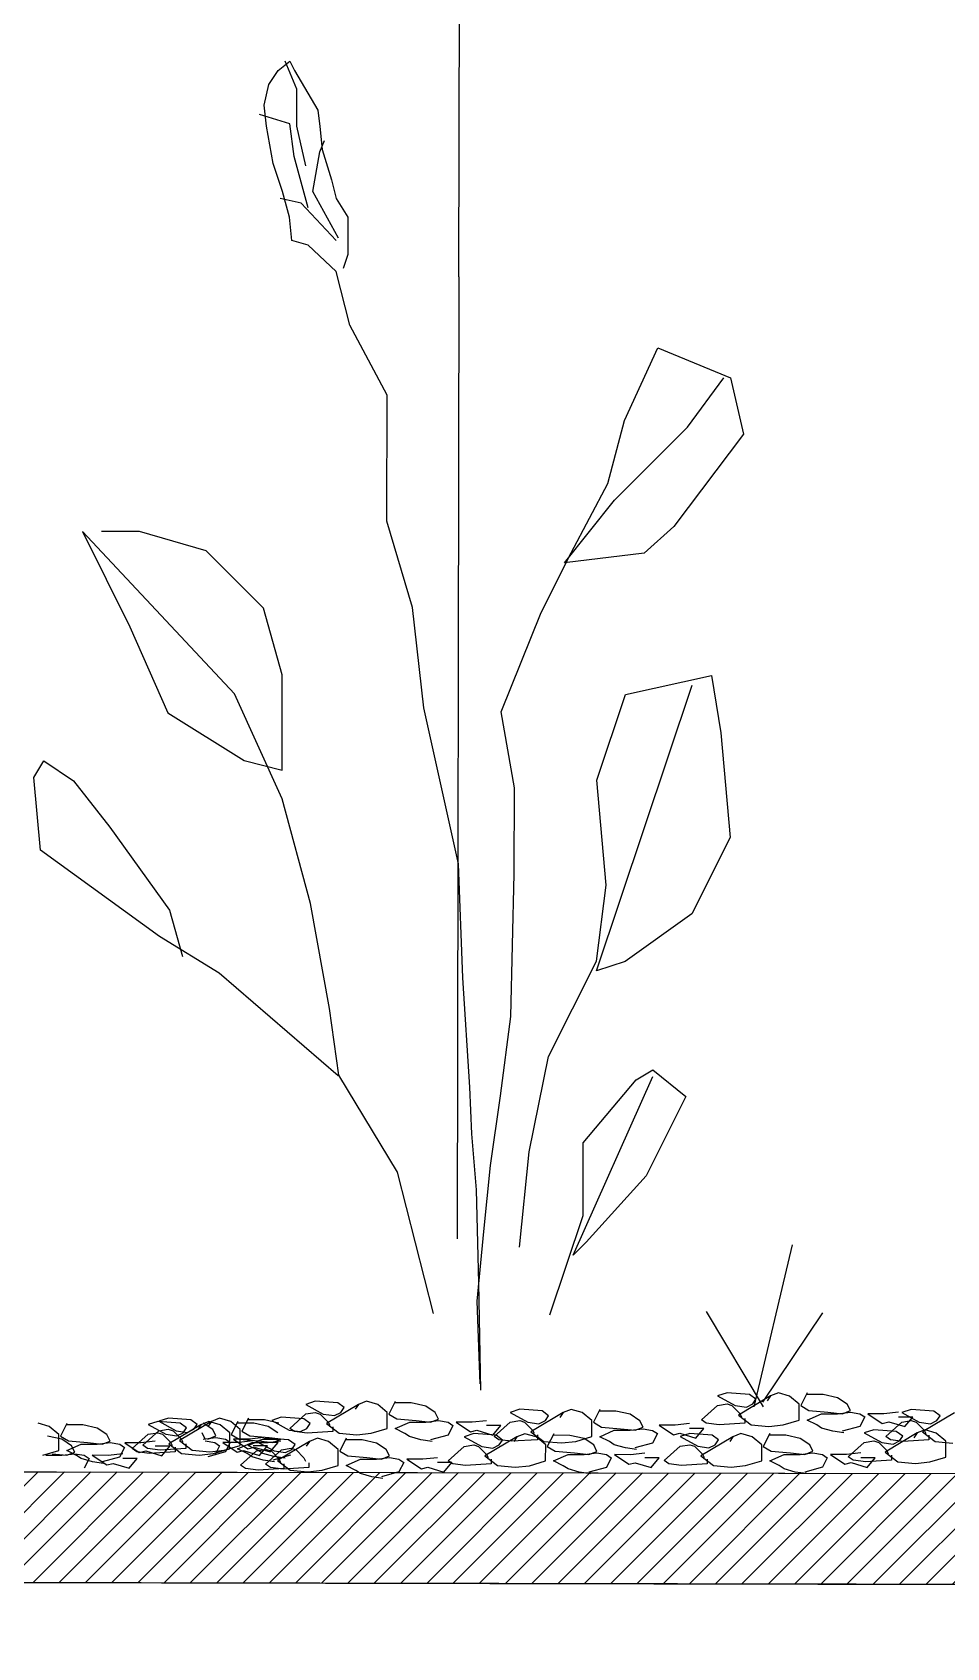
# Model space of a CAD drawing. Header units: feet. Extents: x 0 to 10.5, y 0 to 7.5.
# Drawn here: x 6.4198 to 6.6575, y 3.8247 to 4.2445 of the extents above; entities that cross this region are included whole.
import ezdxf

# ---------------------------------------------------------------- set-up
doc = ezdxf.new("R2010")
doc.units = ezdxf.units.FT
doc.header["$MEASUREMENT"] = 0
doc.linetypes.add('HIDDEN', pattern=[0.375, 0.25, -0.125])
doc.layers.add('MECK-DETAIL', color=7, linetype='CONTINUOUS')
doc.styles.add('ROMANS', font='romans.shx', dxfattribs={"height": 0.1})
doc.dimstyles.get("Standard").update_dxf_attribs({"dimtxt": 0.18, "dimasz": 0.15, "dimexe": 0.1, "dimexo": 0.05, "dimgap": 0.03, "dimtad": 0, "dimtih": 1, "dimtoh": 1, "dimdec": 4, "dimzin": 0, "dimdsep": 46, "dimtxsty": 'ROMANS', "dimcen": 0.09, "dimadec": 0, "dimazin": 0, "dimtfac": 1, "dimtdec": 4, "dimtofl": 0, "dimtmove": 2, "dimatfit": 3, "dimfxl": 0, "dimtolj": 1, "dimtzin": 0, "dimarcsym": 0})

msp = doc.modelspace()

# ---------------------------------------------------------------- hatches: boundary and pattern name
at = {"layer": 'MECK-DETAIL'}
h = msp.add_hatch(dxfattribs=at)
h.set_pattern_fill('ANSI31', color=256, scale=0.038702, style=0)
h.set_pattern_definition([(45, (-63.685412, -38.2201696), (-0.00342077202, 0.00342077202), [])])
h.paths.add_polyline_path([(3.82192, 4.4973), (4.78339, 3.87347), (7.55243, 3.86831), (8.51066, 4.48992), (8.51846, 4.46065), (7.56349, 3.83949), (4.77485, 3.84468), (3.82212, 4.46211)])

# ---------------------------------------------------------------- linework, layer by layer
for p, q in [((6.53066, 4.18095), (6.53131, 4.53177)), ((6.48367, 4.2346), (6.48671, 4.23702)), ((6.48851, 4.22975), (6.4855, 4.23702)), ((6.48671, 4.23702), (6.48792, 4.23459)), ((6.48125, 4.23098), (6.48367, 4.2346)), ((6.48792, 4.23459), (6.49395, 4.2243)), ((6.48002, 4.22553), (6.48125, 4.23098)), ((6.48849, 4.22007), (6.48851, 4.22975)), ((6.48668, 4.22068), (6.47881, 4.22311)), ((6.48062, 4.22008), (6.48002, 4.22553)), ((6.49395, 4.2243), (6.49455, 4.22006)), ((6.48242, 4.2104), (6.48062, 4.22008)), ((6.48787, 4.2122), (6.48668, 4.22068)), ((6.4909, 4.20978), (6.48849, 4.22007)), ((6.49455, 4.22006), (6.49515, 4.21401)), ((6.49454, 4.2134), (6.49576, 4.21643)), ((6.48483, 4.20313), (6.48242, 4.2104)), ((6.49148, 4.19889), (6.48787, 4.2122)), ((6.4927, 4.20312), (6.49454, 4.2134)), ((6.49515, 4.21401), (6.49755, 4.20614)), ((6.48663, 4.19647), (6.48483, 4.20313)), ((6.49934, 4.191), (6.4927, 4.20312)), ((6.49755, 4.20614), (6.49876, 4.20129)), ((6.48967, 4.2001), (6.48422, 4.20132)), ((6.49874, 4.1904), (6.48967, 4.2001)), ((6.49876, 4.20129), (6.50178, 4.19645)), ((6.48723, 4.19042), (6.48663, 4.19647)), ((6.50178, 4.19645), (6.50176, 4.19039)), ((6.49147, 4.1892), (6.48723, 4.19042)), ((6.50176, 4.19039), (6.50176, 4.18676)), ((6.49874, 4.18232), (6.49147, 4.1892)), ((6.50176, 4.18676), (6.50054, 4.18313)), ((6.50235, 4.1684), (6.49874, 4.18232)), ((6.512, 4.15023), (6.50235, 4.1684)), ((6.5737, 4.14361), (6.58235, 4.16252)), ((6.58235, 4.16252), (6.60129, 4.15474)), ((6.59006, 4.14186), (6.59956, 4.15475)), ((6.60129, 4.15474), (6.6047, 4.14011)), ((6.51195, 4.11743), (6.512, 4.15023)), ((6.56937, 4.12727), (6.5737, 4.14361)), ((6.57108, 4.12296), (6.59006, 4.14186)), ((6.6047, 4.14011), (6.58657, 4.11605)), ((6.55986, 4.10922), (6.56937, 4.12727)), ((6.55813, 4.10664), (6.57108, 4.12296)), ((6.47235, 4.0726), (6.43277, 4.11477)), ((6.43277, 4.11477), (6.44512, 4.08999)), ((6.44764, 4.11475), (6.43773, 4.11476)), ((6.46498, 4.10976), (6.44764, 4.11475)), ((6.51857, 4.09503), (6.51195, 4.11743)), ((6.58657, 4.11605), (6.57881, 4.10918)), ((6.47983, 4.09488), (6.46498, 4.10976)), ((6.55208, 4.09374), (6.55986, 4.10922)), ((6.57881, 4.10918), (6.55813, 4.10664)), ((6.48475, 4.07753), (6.47983, 4.09488)), ((6.52155, 4.069), (6.51857, 4.09503)), ((6.54169, 4.06795), (6.55208, 4.09374)), ((6.44512, 4.08999), (6.45499, 4.06768)), ((6.48471, 4.05277), (6.48475, 4.07753)), ((6.57398, 4.07241), (6.5963, 4.07733)), ((6.5963, 4.07733), (6.59875, 4.06246)), ((6.48469, 4.04534), (6.47235, 4.0726)), ((6.56641, 4.00062), (6.59133, 4.07486)), ((6.5665, 4.05014), (6.57398, 4.07241)), ((6.45499, 4.06768), (6.4748, 4.05527)), ((6.53056, 4.02844), (6.52155, 4.069)), ((6.5451, 4.04815), (6.54169, 4.06795)), ((6.59875, 4.06246), (6.60118, 4.03522)), ((6.42016, 4.05087), (6.42276, 4.05517)), ((6.42276, 4.05517), (6.4305, 4.04999)), ((6.4748, 4.05527), (6.48471, 4.05277)), ((6.42185, 4.03194), (6.42016, 4.05087)), ((6.4305, 4.04999), (6.43995, 4.03793)), ((6.54506, 4.02578), (6.5451, 4.04815)), ((6.56893, 4.0229), (6.5665, 4.05014)), ((6.49208, 4.01809), (6.48469, 4.04534)), ((6.43995, 4.03793), (6.45541, 4.01639)), ((6.60118, 4.03522), (6.59122, 4.01543)), ((6.45282, 4.00951), (6.42185, 4.03194)), ((6.53172, 3.99879), (6.53056, 4.02844)), ((6.54413, 3.98878), (6.54506, 4.02578)), ((6.56641, 4.00309), (6.56893, 4.0229)), ((6.49699, 3.99084), (6.49208, 4.01809)), ((6.45541, 4.01639), (6.45884, 4.00434)), ((6.59122, 4.01543), (6.57385, 4.00308)), ((6.4683, 4.00002), (6.45282, 4.00951)), ((6.55397, 3.97836), (6.56641, 4.00309)), ((6.57385, 4.00308), (6.56641, 4.00062)), ((6.49926, 3.97329), (6.4683, 4.00002)), ((6.53348, 3.97035), (6.53172, 3.99879)), ((6.49943, 3.9735), (6.49699, 3.99084)), ((6.54151, 3.96814), (6.54413, 3.98878)), ((6.54897, 3.9536), (6.55397, 3.97836)), ((6.51472, 3.9483), (6.49943, 3.9735)), ((6.56033, 3.92671), (6.58109, 3.97313)), ((6.56297, 3.95596), (6.57678, 3.97228)), ((6.57678, 3.97228), (6.58109, 3.97485)), ((6.58109, 3.97485), (6.58969, 3.96795)), ((6.53407, 3.95824), (6.53348, 3.97035)), ((6.53889, 3.95007), (6.54151, 3.96814)), ((6.58969, 3.96795), (6.57932, 3.94732)), ((6.53525, 3.94372), (6.53407, 3.95824)), ((6.56293, 3.93703), (6.56297, 3.95596)), ((6.54645, 3.92884), (6.54897, 3.9536)), ((6.5241, 3.91155), (6.51472, 3.9483)), ((6.53714, 3.93287), (6.53889, 3.95007)), ((6.57932, 3.94732), (6.56378, 3.93014)), ((6.53581, 3.91951), (6.53525, 3.94372)), ((6.55427, 3.91123), (6.56293, 3.93703)), ((6.53538, 3.9148), (6.53714, 3.93287)), ((6.56378, 3.93014), (6.56033, 3.92671)), ((6.60742, 3.88729), (6.61742, 3.92937)), ((6.53636, 3.89168), (6.53581, 3.91951)), ((6.5362, 3.89329), (6.53538, 3.9148)), ((6.6099, 3.88728), (6.59507, 3.91207)), ((6.60969, 3.88855), (6.62524, 3.91175)), ((6.49333, 3.88878), (6.49084, 3.88795)), ((6.49084, 3.88795), (6.49541, 3.88545)), ((6.49916, 3.88835), (6.49333, 3.88878)), ((6.50456, 3.88792), (6.49624, 3.88295)), ((6.50082, 3.8871), (6.49916, 3.88835)), ((6.50456, 3.88792), (6.50373, 3.88668)), ((6.50665, 3.88875), (6.50456, 3.88792)), ((6.50956, 3.88791), (6.50665, 3.88875)), ((6.51205, 3.88583), (6.50956, 3.88791)), ((6.51413, 3.88874), (6.51246, 3.88542)), ((6.51829, 3.88831), (6.51413, 3.88832)), ((6.52204, 3.88748), (6.51829, 3.88831)), ((6.52453, 3.88581), (6.52204, 3.88748)), ((6.59375, 3.88393), (6.59791, 3.88766)), ((6.59791, 3.88766), (6.60041, 3.88807)), ((6.60042, 3.89098), (6.59792, 3.89015)), ((6.59792, 3.89015), (6.60249, 3.88765)), ((6.60041, 3.88807), (6.60166, 3.88765)), ((6.60624, 3.89055), (6.60042, 3.89098)), ((6.60166, 3.88765), (6.60373, 3.88557)), ((6.60249, 3.88765), (6.6054, 3.88723)), ((6.61165, 3.89013), (6.60332, 3.88516)), ((6.6054, 3.88723), (6.60707, 3.88806)), ((6.6079, 3.8893), (6.60624, 3.89055)), ((6.60707, 3.88806), (6.6079, 3.8893)), ((6.61165, 3.89013), (6.61081, 3.88888)), ((6.61373, 3.89096), (6.61165, 3.89013)), ((6.61664, 3.89012), (6.61373, 3.89096)), ((6.61913, 3.88804), (6.61664, 3.89012)), ((6.61912, 3.88388), (6.61913, 3.88804)), ((6.62122, 3.89094), (6.61955, 3.88762)), ((6.61955, 3.88762), (6.62162, 3.88637)), ((6.62537, 3.89052), (6.62121, 3.89053)), ((6.62912, 3.88968), (6.62537, 3.89052)), ((6.63161, 3.88801), (6.62912, 3.88968)), ((6.63244, 3.88635), (6.63161, 3.88801)), ((6.42417, 3.8822), (6.42126, 3.88304)), ((6.42875, 3.88302), (6.42708, 3.8797)), ((6.45235, 3.88351), (6.44986, 3.88268)), ((6.45818, 3.88308), (6.45235, 3.88351)), ((6.45513, 3.88439), (6.45263, 3.88356)), ((6.45263, 3.88356), (6.4572, 3.88106)), ((6.46095, 3.88396), (6.45513, 3.88439)), ((6.46636, 3.88354), (6.45803, 3.87857)), ((6.45984, 3.88183), (6.45818, 3.88308)), ((6.46261, 3.88271), (6.46095, 3.88396)), ((6.46567, 3.88348), (6.46358, 3.88266)), ((6.46667, 3.88142), (6.46417, 3.88309)), ((6.46636, 3.88354), (6.46552, 3.88229)), ((6.46858, 3.88265), (6.46567, 3.88348)), ((6.46844, 3.88437), (6.46636, 3.88354)), ((6.47135, 3.88353), (6.46844, 3.88437)), ((6.47384, 3.88145), (6.47135, 3.88353)), ((6.47315, 3.88347), (6.47148, 3.88015)), ((6.47731, 3.88305), (6.47315, 3.88305)), ((6.47593, 3.88435), (6.47426, 3.88103)), ((6.48009, 3.88393), (6.47593, 3.88394)), ((6.48105, 3.88221), (6.47731, 3.88305)), ((6.48383, 3.88309), (6.48009, 3.88393)), ((6.48449, 3.88462), (6.48199, 3.8838)), ((6.48199, 3.8838), (6.48657, 3.88129)), ((6.49031, 3.8842), (6.48449, 3.88462)), ((6.48667, 3.88172), (6.49083, 3.88546)), ((6.49198, 3.88295), (6.49031, 3.8842)), ((6.49083, 3.88546), (6.49333, 3.88587)), ((6.49333, 3.88587), (6.49458, 3.88545)), ((6.49458, 3.88545), (6.49665, 3.88337)), ((6.49541, 3.88545), (6.49832, 3.88503)), ((6.49665, 3.88337), (6.49707, 3.88254)), ((6.49832, 3.88503), (6.49998, 3.88585)), ((6.49998, 3.88585), (6.50082, 3.8871)), ((6.51204, 3.88168), (6.51205, 3.88583)), ((6.51246, 3.88542), (6.51454, 3.88416)), ((6.51412, 3.88167), (6.51787, 3.88333)), ((6.51454, 3.88416), (6.51953, 3.88374)), ((6.51787, 3.88333), (6.52203, 3.88332)), ((6.51953, 3.88374), (6.52328, 3.88332)), ((6.52203, 3.88332), (6.52536, 3.88373)), ((6.52328, 3.88332), (6.52536, 3.88414)), ((6.52536, 3.88414), (6.52453, 3.88581)), ((6.52536, 3.88373), (6.52785, 3.88331)), ((6.52785, 3.88331), (6.5291, 3.88248)), ((6.53409, 3.8833), (6.52993, 3.88331)), ((6.52993, 3.88331), (6.53367, 3.8808)), ((6.53784, 3.88371), (6.53409, 3.8833)), ((6.53984, 3.87961), (6.54401, 3.88335)), ((6.54651, 3.88667), (6.54401, 3.88584)), ((6.54401, 3.88584), (6.54858, 3.88334)), ((6.54401, 3.88335), (6.5465, 3.88376)), ((6.5465, 3.88376), (6.54775, 3.88334)), ((6.55233, 3.88624), (6.54651, 3.88667)), ((6.54775, 3.88334), (6.54983, 3.88126)), ((6.54858, 3.88334), (6.55149, 3.88292)), ((6.55774, 3.88581), (6.54941, 3.88084)), ((6.55149, 3.88292), (6.55316, 3.88374)), ((6.55399, 3.88499), (6.55233, 3.88624)), ((6.55316, 3.88374), (6.55399, 3.88499)), ((6.55774, 3.88581), (6.55691, 3.88457)), ((6.55982, 3.88664), (6.55774, 3.88581)), ((6.56273, 3.8858), (6.55982, 3.88664)), ((6.56522, 3.88372), (6.56273, 3.8858)), ((6.56522, 3.87957), (6.56522, 3.88372)), ((6.56731, 3.88663), (6.56564, 3.88331)), ((6.56564, 3.88331), (6.56772, 3.88206)), ((6.57147, 3.8862), (6.56731, 3.88621)), ((6.57521, 3.88537), (6.57147, 3.8862)), ((6.5777, 3.8837), (6.57521, 3.88537)), ((6.57853, 3.88204), (6.5777, 3.8837)), ((6.59499, 3.8831), (6.59375, 3.88393)), ((6.59832, 3.88267), (6.59499, 3.8831)), ((6.60498, 3.88308), (6.59832, 3.88267)), ((6.60332, 3.88516), (6.60664, 3.88266)), ((6.60373, 3.88557), (6.60415, 3.88474)), ((6.60498, 3.88432), (6.60498, 3.88308)), ((6.61496, 3.88264), (6.61912, 3.88388)), ((6.6212, 3.88388), (6.62495, 3.88553)), ((6.6237, 3.88263), (6.6212, 3.88388)), ((6.62162, 3.88637), (6.62661, 3.88595)), ((6.62495, 3.88553), (6.62911, 3.88553)), ((6.62661, 3.88595), (6.63036, 3.88552)), ((6.62911, 3.88553), (6.63244, 3.88593)), ((6.63036, 3.88552), (6.63244, 3.88635)), ((6.63244, 3.88593), (6.63493, 3.88551)), ((6.63493, 3.88551), (6.63618, 3.88468)), ((6.63618, 3.88468), (6.63493, 3.88219)), ((6.64117, 3.8855), (6.63701, 3.88551)), ((6.63701, 3.88551), (6.64075, 3.88301)), ((6.64075, 3.88301), (6.64242, 3.88342)), ((6.64492, 3.88591), (6.64117, 3.8855)), ((6.64162, 3.87959), (6.64579, 3.88332)), ((6.64242, 3.88342), (6.64657, 3.88217)), ((6.64866, 3.88466), (6.64492, 3.88466)), ((6.64829, 3.88664), (6.64579, 3.88581)), ((6.64579, 3.88581), (6.65037, 3.88331)), ((6.64579, 3.88332), (6.64829, 3.88373)), ((6.64657, 3.88217), (6.64866, 3.88466)), ((6.65412, 3.88621), (6.64829, 3.88664)), ((6.64829, 3.88373), (6.64953, 3.88331)), ((6.64953, 3.88331), (6.65161, 3.88123)), ((6.65037, 3.88331), (6.65328, 3.88289)), ((6.65952, 3.88579), (6.65119, 3.88082)), ((6.65328, 3.88289), (6.65494, 3.88372)), ((6.65578, 3.88496), (6.65412, 3.88621)), ((6.65494, 3.88372), (6.65578, 3.88496)), ((6.42747, 3.87888), (6.42372, 3.87972)), ((6.42667, 3.88012), (6.42417, 3.8822)), ((6.42666, 3.87596), (6.42667, 3.88012)), ((6.42708, 3.8797), (6.42916, 3.87845)), ((6.42996, 3.87721), (6.42747, 3.87888)), ((6.43291, 3.8826), (6.42875, 3.88261)), ((6.43665, 3.88176), (6.43291, 3.8826)), ((6.43915, 3.88009), (6.43665, 3.88176)), ((6.43998, 3.87843), (6.43915, 3.88009)), ((6.44568, 3.87646), (6.44985, 3.88019)), ((6.44846, 3.87734), (6.45262, 3.88107)), ((6.44985, 3.88019), (6.45235, 3.8806)), ((6.44986, 3.88268), (6.45443, 3.88018)), ((6.45235, 3.8806), (6.4536, 3.88018)), ((6.45262, 3.88107), (6.45512, 3.88148)), ((6.4536, 3.88018), (6.45567, 3.8781)), ((6.45443, 3.88018), (6.45734, 3.87976)), ((6.45512, 3.88148), (6.45637, 3.88106)), ((6.46358, 3.88266), (6.45525, 3.87769)), ((6.45637, 3.88106), (6.45844, 3.87898)), ((6.4572, 3.88106), (6.46011, 3.88064)), ((6.45734, 3.87976), (6.459, 3.88059)), ((6.45844, 3.87898), (6.45886, 3.87815)), ((6.459, 3.88059), (6.45984, 3.88183)), ((6.46011, 3.88064), (6.46178, 3.88147)), ((6.46178, 3.88147), (6.46261, 3.88271)), ((6.46358, 3.88266), (6.46275, 3.88141)), ((6.46472, 3.87888), (6.46389, 3.88054)), ((6.46417, 3.87894), (6.4675, 3.87934)), ((6.46541, 3.87893), (6.4675, 3.87976)), ((6.4675, 3.87976), (6.46667, 3.88142)), ((6.4675, 3.87934), (6.46999, 3.87892)), ((6.47107, 3.88057), (6.46858, 3.88265)), ((6.46999, 3.87892), (6.47124, 3.87809)), ((6.47106, 3.87641), (6.47107, 3.88057)), ((6.47148, 3.88015), (6.47356, 3.8789)), ((6.47623, 3.87891), (6.47207, 3.87892)), ((6.47207, 3.87892), (6.47581, 3.87642)), ((6.47356, 3.8789), (6.47855, 3.87847)), ((6.47383, 3.87729), (6.47384, 3.88145)), ((6.47426, 3.88103), (6.47633, 3.87978)), ((6.47591, 3.87729), (6.47966, 3.87894)), ((6.47998, 3.87932), (6.47623, 3.87891)), ((6.47633, 3.87978), (6.48133, 3.87936)), ((6.48058, 3.87917), (6.47808, 3.87834)), ((6.47966, 3.87894), (6.48382, 3.87894)), ((6.4864, 3.87874), (6.48058, 3.87917)), ((6.48355, 3.88054), (6.48105, 3.88221)), ((6.48133, 3.87936), (6.48507, 3.87893)), ((6.48229, 3.87805), (6.48438, 3.87888)), ((6.48657, 3.88129), (6.48948, 3.88087)), ((6.48791, 3.88089), (6.48667, 3.88172)), ((6.49124, 3.88047), (6.48791, 3.88089)), ((6.48948, 3.88087), (6.49114, 3.8817)), ((6.49114, 3.8817), (6.49198, 3.88295)), ((6.4979, 3.88087), (6.49124, 3.88047)), ((6.49389, 3.87914), (6.49181, 3.87832)), ((6.4968, 3.87831), (6.49389, 3.87914)), ((6.49624, 3.88295), (6.49956, 3.88045)), ((6.4979, 3.88212), (6.4979, 3.88087)), ((6.49956, 3.88045), (6.50413, 3.88003)), ((6.50138, 3.87913), (6.49971, 3.87581)), ((6.50413, 3.88003), (6.50788, 3.88044)), ((6.50788, 3.88044), (6.51204, 3.88168)), ((6.51661, 3.88042), (6.51412, 3.88167)), ((6.51786, 3.87959), (6.51661, 3.88042)), ((6.52077, 3.87875), (6.51786, 3.87959)), ((6.52785, 3.87998), (6.52327, 3.87875)), ((6.5291, 3.88248), (6.52785, 3.87998)), ((6.53451, 3.88036), (6.53202, 3.87954)), ((6.53202, 3.87954), (6.53659, 3.87703)), ((6.53367, 3.8808), (6.53534, 3.88122)), ((6.54034, 3.87994), (6.53451, 3.88036)), ((6.53534, 3.88122), (6.53949, 3.87996)), ((6.54575, 3.87951), (6.53742, 3.87454)), ((6.54158, 3.88245), (6.53783, 3.88246)), ((6.53949, 3.87996), (6.54158, 3.88245)), ((6.54109, 3.87878), (6.53984, 3.87961)), ((6.542, 3.87869), (6.54034, 3.87994)), ((6.54441, 3.87836), (6.54109, 3.87878)), ((6.55107, 3.87876), (6.54441, 3.87836)), ((6.54575, 3.87951), (6.54491, 3.87827)), ((6.54783, 3.88034), (6.54575, 3.87951)), ((6.55074, 3.8795), (6.54783, 3.88034)), ((6.54941, 3.88084), (6.55273, 3.87834)), ((6.54983, 3.88126), (6.55024, 3.88043)), ((6.55323, 3.87742), (6.55074, 3.8795)), ((6.55107, 3.88001), (6.55107, 3.87876)), ((6.55531, 3.88032), (6.55364, 3.877)), ((6.55947, 3.8799), (6.55531, 3.87991)), ((6.56322, 3.87906), (6.55947, 3.8799)), ((6.56105, 3.87833), (6.56522, 3.87957)), ((6.56571, 3.8774), (6.56322, 3.87906)), ((6.5673, 3.87956), (6.57104, 3.88122)), ((6.56979, 3.87831), (6.5673, 3.87956)), ((6.56772, 3.88206), (6.57271, 3.88163)), ((6.57104, 3.88122), (6.5752, 3.88121)), ((6.57271, 3.88163), (6.57645, 3.88121)), ((6.5752, 3.88121), (6.57853, 3.88162)), ((6.57645, 3.88121), (6.57853, 3.88204)), ((6.57853, 3.88162), (6.58103, 3.8812)), ((6.58227, 3.88037), (6.58102, 3.87787)), ((6.58103, 3.8812), (6.58227, 3.88037)), ((6.58687, 3.88253), (6.58271, 3.88254)), ((6.58271, 3.88254), (6.58645, 3.88004)), ((6.58645, 3.88004), (6.58812, 3.88045)), ((6.59062, 3.88294), (6.58687, 3.88253)), ((6.58812, 3.88045), (6.59227, 3.8792)), ((6.59068, 3.88039), (6.58818, 3.87957)), ((6.58818, 3.87957), (6.59275, 3.87707)), ((6.59436, 3.88168), (6.59061, 3.88169)), ((6.5965, 3.87997), (6.59068, 3.88039)), ((6.59227, 3.8792), (6.59436, 3.88168)), ((6.60191, 3.87954), (6.59358, 3.87457)), ((6.59816, 3.87872), (6.5965, 3.87997)), ((6.60191, 3.87954), (6.60108, 3.8783)), ((6.60399, 3.88037), (6.60191, 3.87954)), ((6.6069, 3.87953), (6.60399, 3.88037)), ((6.60664, 3.88266), (6.61122, 3.88223)), ((6.60939, 3.87745), (6.6069, 3.87953)), ((6.61148, 3.88036), (6.60981, 3.87703)), ((6.61122, 3.88223), (6.61496, 3.88264)), ((6.61564, 3.87993), (6.61148, 3.87994)), ((6.61938, 3.87909), (6.61564, 3.87993)), ((6.62187, 3.87743), (6.61938, 3.87909)), ((6.62494, 3.88179), (6.6237, 3.88263)), ((6.62785, 3.88096), (6.62494, 3.88179)), ((6.63076, 3.88053), (6.62785, 3.88096)), ((6.63493, 3.88219), (6.63035, 3.88095)), ((6.63857, 3.88137), (6.63607, 3.88054)), ((6.63607, 3.88054), (6.64064, 3.87804)), ((6.64439, 3.88094), (6.63857, 3.88137)), ((6.6498, 3.88052), (6.64147, 3.87554)), ((6.64287, 3.87875), (6.64162, 3.87959)), ((6.64605, 3.87969), (6.64439, 3.88094)), ((6.64522, 3.87845), (6.64605, 3.87969)), ((6.6498, 3.88052), (6.64896, 3.87927)), ((6.65188, 3.88134), (6.6498, 3.88052)), ((6.65119, 3.88082), (6.65452, 3.87832)), ((6.65161, 3.88123), (6.65202, 3.8804)), ((6.65479, 3.88051), (6.65188, 3.88134)), ((6.65286, 3.87998), (6.65285, 3.87874)), ((6.65728, 3.87842), (6.65479, 3.88051)), ((6.4225, 3.87472), (6.42666, 3.87596)), ((6.4233, 3.87473), (6.42746, 3.87472)), ((6.42496, 3.87514), (6.42871, 3.87472)), ((6.42746, 3.87472), (6.43079, 3.87513)), ((6.42871, 3.87472), (6.43079, 3.87555)), ((6.42874, 3.87596), (6.43249, 3.87761)), ((6.43123, 3.8747), (6.42874, 3.87596)), ((6.42916, 3.87845), (6.43415, 3.87802)), ((6.43079, 3.87555), (6.42996, 3.87721)), ((6.43079, 3.87513), (6.43328, 3.87471)), ((6.43248, 3.87387), (6.43123, 3.8747)), ((6.43249, 3.87761), (6.43665, 3.8776)), ((6.43328, 3.87471), (6.43453, 3.87388)), ((6.43415, 3.87802), (6.43789, 3.8776)), ((6.43952, 3.8747), (6.43536, 3.87471)), ((6.43536, 3.87471), (6.4391, 3.87221)), ((6.43665, 3.8776), (6.43997, 3.87801)), ((6.43789, 3.8776), (6.43998, 3.87843)), ((6.44327, 3.87511), (6.43952, 3.8747)), ((6.43997, 3.87801), (6.44247, 3.87759)), ((6.44372, 3.87676), (6.44246, 3.87427)), ((6.44247, 3.87759), (6.44372, 3.87676)), ((6.448, 3.87794), (6.44384, 3.87795)), ((6.44384, 3.87795), (6.44758, 3.87545)), ((6.44693, 3.87562), (6.44568, 3.87646)), ((6.45026, 3.8752), (6.44693, 3.87562)), ((6.44758, 3.87545), (6.44924, 3.87586)), ((6.45174, 3.87835), (6.448, 3.87794)), ((6.4497, 3.87651), (6.44846, 3.87734)), ((6.44924, 3.87586), (6.4534, 3.8746)), ((6.45303, 3.87608), (6.4497, 3.87651)), ((6.45691, 3.8756), (6.45026, 3.8752)), ((6.45548, 3.87709), (6.45174, 3.8771)), ((6.45969, 3.87649), (6.45303, 3.87608)), ((6.4534, 3.8746), (6.45548, 3.87709)), ((6.45525, 3.87769), (6.45858, 3.87519)), ((6.45567, 3.8781), (6.45609, 3.87727)), ((6.45692, 3.87685), (6.45691, 3.8756)), ((6.45803, 3.87857), (6.46135, 3.87607)), ((6.45858, 3.87519), (6.46315, 3.87476)), ((6.45969, 3.87773), (6.45969, 3.87649)), ((6.46135, 3.87607), (6.46593, 3.87564)), ((6.46315, 3.87476), (6.4669, 3.87517)), ((6.46472, 3.87846), (6.46722, 3.87804)), ((6.46998, 3.8756), (6.46541, 3.87436)), ((6.46593, 3.87564), (6.46967, 3.87605)), ((6.4669, 3.87517), (6.47106, 3.87641)), ((6.46846, 3.87721), (6.46721, 3.87472)), ((6.46722, 3.87804), (6.46846, 3.87721)), ((6.47346, 3.87803), (6.4693, 3.87804)), ((6.4693, 3.87804), (6.47304, 3.87554)), ((6.46967, 3.87605), (6.47383, 3.87729)), ((6.47124, 3.87809), (6.46998, 3.8756)), ((6.47304, 3.87554), (6.4747, 3.87595)), ((6.47314, 3.87641), (6.47689, 3.87806)), ((6.47563, 3.87515), (6.47314, 3.87641)), ((6.4772, 3.87844), (6.47346, 3.87803)), ((6.47391, 3.87212), (6.47807, 3.87585)), ((6.4747, 3.87595), (6.47886, 3.8747)), ((6.47688, 3.87432), (6.47563, 3.87515)), ((6.47581, 3.87642), (6.47748, 3.87683)), ((6.47841, 3.87604), (6.47591, 3.87729)), ((6.47689, 3.87806), (6.48105, 3.87805)), ((6.48094, 3.87719), (6.4772, 3.87719)), ((6.47748, 3.87683), (6.48163, 3.87558)), ((6.47807, 3.87585), (6.48057, 3.87626)), ((6.47808, 3.87834), (6.48265, 3.87584)), ((6.47965, 3.8752), (6.47841, 3.87604)), ((6.47855, 3.87847), (6.48229, 3.87805)), ((6.47886, 3.8747), (6.48094, 3.87719)), ((6.48256, 3.87437), (6.47965, 3.8752)), ((6.48372, 3.87807), (6.47997, 3.87807)), ((6.4804, 3.87239), (6.48457, 3.87612)), ((6.48057, 3.87626), (6.48182, 3.87584)), ((6.48105, 3.87805), (6.48438, 3.87846)), ((6.48163, 3.87558), (6.48372, 3.87807)), ((6.48182, 3.87584), (6.48389, 3.87376)), ((6.48686, 3.87472), (6.48229, 3.87348)), ((6.48265, 3.87584), (6.48556, 3.87542)), ((6.49181, 3.87832), (6.48348, 3.87334)), ((6.48457, 3.87612), (6.48707, 3.87653)), ((6.48556, 3.87542), (6.48723, 3.87625)), ((6.48806, 3.87749), (6.4864, 3.87874)), ((6.48707, 3.87653), (6.48832, 3.87611)), ((6.48723, 3.87625), (6.48806, 3.87749)), ((6.48832, 3.87611), (6.49039, 3.87403)), ((6.49181, 3.87832), (6.49097, 3.87707)), ((6.49929, 3.87622), (6.4968, 3.87831)), ((6.49928, 3.87207), (6.49929, 3.87622)), ((6.49971, 3.87581), (6.50178, 3.87456)), ((6.50554, 3.87871), (6.50138, 3.87871)), ((6.50928, 3.87787), (6.50554, 3.87871)), ((6.51177, 3.8762), (6.50928, 3.87787)), ((6.5126, 3.87454), (6.51177, 3.8762)), ((6.52368, 3.87833), (6.52077, 3.87875)), ((6.52785, 3.87331), (6.53201, 3.87704)), ((6.53201, 3.87704), (6.53451, 3.87745)), ((6.53451, 3.87745), (6.53576, 3.87704)), ((6.53576, 3.87704), (6.53783, 3.87495)), ((6.53659, 3.87703), (6.5395, 3.87661)), ((6.53783, 3.87495), (6.53825, 3.87412)), ((6.5395, 3.87661), (6.54117, 3.87744)), ((6.54117, 3.87744), (6.542, 3.87869)), ((6.55273, 3.87834), (6.55731, 3.87792)), ((6.55322, 3.87326), (6.55323, 3.87742)), ((6.55364, 3.877), (6.55572, 3.87575)), ((6.5553, 3.87326), (6.55905, 3.87491)), ((6.55572, 3.87575), (6.56071, 3.87533)), ((6.55731, 3.87792), (6.56105, 3.87833)), ((6.55905, 3.87491), (6.56321, 3.87491)), ((6.56071, 3.87533), (6.56446, 3.8749)), ((6.56321, 3.87491), (6.56654, 3.87532)), ((6.56446, 3.8749), (6.56654, 3.87573)), ((6.56654, 3.87573), (6.56571, 3.8774)), ((6.56654, 3.87532), (6.56903, 3.8749)), ((6.56903, 3.8749), (6.57028, 3.87406)), ((6.57104, 3.87748), (6.56979, 3.87831)), ((6.57395, 3.87664), (6.57104, 3.87748)), ((6.57527, 3.87488), (6.57111, 3.87489)), ((6.57111, 3.87489), (6.57485, 3.87239)), ((6.57686, 3.87622), (6.57395, 3.87664)), ((6.57902, 3.87529), (6.57527, 3.87488)), ((6.58102, 3.87787), (6.57644, 3.87664)), ((6.58401, 3.87334), (6.58818, 3.87707)), ((6.58818, 3.87707), (6.59067, 3.87748)), ((6.59067, 3.87748), (6.59192, 3.87707)), ((6.59192, 3.87707), (6.594, 3.87499)), ((6.59275, 3.87707), (6.59566, 3.87664)), ((6.59358, 3.87457), (6.5969, 3.87207)), ((6.594, 3.87499), (6.59441, 3.87415)), ((6.59566, 3.87664), (6.59733, 3.87747)), ((6.59733, 3.87747), (6.59816, 3.87872)), ((6.60939, 3.87329), (6.60939, 3.87745)), ((6.60981, 3.87703), (6.61189, 3.87578)), ((6.61147, 3.87329), (6.61521, 3.87495)), ((6.61189, 3.87578), (6.61688, 3.87536)), ((6.61521, 3.87495), (6.61937, 3.87494)), ((6.61688, 3.87536), (6.62062, 3.87494)), ((6.61937, 3.87494), (6.6227, 3.87535)), ((6.62062, 3.87494), (6.6227, 3.87576)), ((6.6227, 3.87576), (6.62187, 3.87743)), ((6.6227, 3.87535), (6.6252, 3.87493)), ((6.6252, 3.87493), (6.62644, 3.87409)), ((6.63144, 3.87492), (6.62728, 3.87492)), ((6.62728, 3.87492), (6.63102, 3.87242)), ((6.63518, 3.87532), (6.63144, 3.87492)), ((6.6319, 3.87432), (6.63606, 3.87805)), ((6.63606, 3.87805), (6.63856, 3.87846)), ((6.63856, 3.87846), (6.63981, 3.87804)), ((6.63981, 3.87804), (6.64188, 3.87596)), ((6.64064, 3.87804), (6.64355, 3.87762)), ((6.64147, 3.87554), (6.64479, 3.87304)), ((6.64188, 3.87596), (6.6423, 3.87513)), ((6.6462, 3.87833), (6.64287, 3.87875)), ((6.64313, 3.87471), (6.64313, 3.87346)), ((6.64355, 3.87762), (6.64522, 3.87845)), ((6.65285, 3.87874), (6.6462, 3.87833)), ((6.65452, 3.87832), (6.65909, 3.87789)), ((6.65727, 3.87427), (6.65728, 3.87842)), ((5.32712, 3.87245), (7.55243, 3.86831)), ((6.43539, 3.87303), (6.43248, 3.87387)), ((6.43453, 3.87388), (6.43328, 3.87139)), ((6.4383, 3.87261), (6.43539, 3.87303)), ((6.44246, 3.87427), (6.43789, 3.87303)), ((6.4391, 3.87221), (6.44077, 3.87262)), ((6.44077, 3.87262), (6.44492, 3.87137)), ((6.44701, 3.87386), (6.44326, 3.87386)), ((6.44492, 3.87137), (6.44701, 3.87386)), ((6.47515, 3.87128), (6.47391, 3.87212)), ((6.47848, 3.87086), (6.47515, 3.87128)), ((6.47979, 3.87348), (6.47688, 3.87432)), ((6.48514, 3.87126), (6.47848, 3.87086)), ((6.4827, 3.87306), (6.47979, 3.87348)), ((6.48165, 3.87156), (6.4804, 3.87239)), ((6.48498, 3.87113), (6.48165, 3.87156)), ((6.48548, 3.87395), (6.48256, 3.87437)), ((6.48348, 3.87334), (6.4868, 3.87084)), ((6.48389, 3.87376), (6.48431, 3.87293)), ((6.49163, 3.87154), (6.48498, 3.87113)), ((6.48514, 3.87251), (6.48514, 3.87126)), ((6.4868, 3.87084), (6.49138, 3.87042)), ((6.49039, 3.87403), (6.49081, 3.8732)), ((6.49138, 3.87042), (6.49512, 3.87083)), ((6.49164, 3.87278), (6.49163, 3.87154)), ((6.49512, 3.87083), (6.49928, 3.87207)), ((6.50136, 3.87206), (6.50511, 3.87372)), ((6.50386, 3.87081), (6.50136, 3.87206)), ((6.50178, 3.87456), (6.50677, 3.87413)), ((6.5051, 3.86998), (6.50386, 3.87081)), ((6.50511, 3.87372), (6.50927, 3.87371)), ((6.50677, 3.87413), (6.51052, 3.87371)), ((6.50927, 3.87371), (6.5126, 3.87412)), ((6.51509, 3.87038), (6.51051, 3.86914)), ((6.51052, 3.87371), (6.5126, 3.87454)), ((6.5126, 3.87412), (6.51509, 3.8737)), ((6.51509, 3.8737), (6.51634, 3.87287)), ((6.51634, 3.87287), (6.51509, 3.87038)), ((6.52133, 3.87369), (6.51717, 3.8737)), ((6.51717, 3.8737), (6.52091, 3.8712)), ((6.52091, 3.8712), (6.52258, 3.87161)), ((6.52508, 3.8741), (6.52133, 3.87369)), ((6.52258, 3.87161), (6.52674, 3.87035)), ((6.52882, 3.87284), (6.52508, 3.87285)), ((6.52674, 3.87035), (6.52882, 3.87284)), ((6.52909, 3.87248), (6.52785, 3.87331)), ((6.53242, 3.87206), (6.52909, 3.87248)), ((6.53908, 3.87246), (6.53242, 3.87206)), ((6.53742, 3.87454), (6.54074, 3.87204)), ((6.53908, 3.87371), (6.53908, 3.87246)), ((6.54074, 3.87204), (6.54531, 3.87162)), ((6.54531, 3.87162), (6.54906, 3.87202)), ((6.54906, 3.87202), (6.55322, 3.87326)), ((6.5578, 3.87201), (6.5553, 3.87326)), ((6.55904, 3.87117), (6.5578, 3.87201)), ((6.56195, 3.87034), (6.55904, 3.87117)), ((6.56903, 3.87157), (6.56445, 3.87033)), ((6.57028, 3.87406), (6.56903, 3.87157)), ((6.57485, 3.87239), (6.57652, 3.8728)), ((6.57652, 3.8728), (6.58067, 3.87155)), ((6.58276, 3.87404), (6.57901, 3.87405)), ((6.58067, 3.87155), (6.58276, 3.87404)), ((6.58526, 3.87251), (6.58401, 3.87334)), ((6.58858, 3.87209), (6.58526, 3.87251)), ((6.59524, 3.87249), (6.58858, 3.87209)), ((6.59524, 3.87374), (6.59524, 3.87249)), ((6.5969, 3.87207), (6.60148, 3.87165)), ((6.60148, 3.87165), (6.60522, 3.87206)), ((6.60522, 3.87206), (6.60939, 3.87329)), ((6.61396, 3.87204), (6.61147, 3.87329)), ((6.61521, 3.87121), (6.61396, 3.87204)), ((6.61812, 3.87037), (6.61521, 3.87121)), ((6.62103, 3.86995), (6.61812, 3.87037)), ((6.62519, 3.8716), (6.62061, 3.87036)), ((6.62644, 3.87409), (6.62519, 3.8716)), ((6.63102, 3.87242), (6.63268, 3.87284)), ((6.63314, 3.87348), (6.6319, 3.87432)), ((6.63268, 3.87284), (6.63684, 3.87158)), ((6.63647, 3.87306), (6.63314, 3.87348)), ((6.63892, 3.87407), (6.63518, 3.87408)), ((6.64313, 3.87346), (6.63647, 3.87306)), ((6.63684, 3.87158), (6.63892, 3.87407)), ((6.64479, 3.87304), (6.64937, 3.87262)), ((6.64937, 3.87262), (6.65311, 3.87303)), ((6.65311, 3.87303), (6.65727, 3.87427)), ((6.50801, 3.86914), (6.5051, 3.86998)), ((6.51092, 3.86872), (6.50801, 3.86914)), ((6.56486, 3.86992), (6.56195, 3.87034)), ((4.77485, 3.84468), (7.56349, 3.83949))]:
    msp.add_line(p, q, dxfattribs=at)
at = {"layer": 'MECK-DETAIL', "linetype": 'HIDDEN'}
msp.add_line((6.53066, 4.18095), (6.52729, 2.37386), dxfattribs=at)
at = {"layer": 'MECK-DETAIL'}
msp.add_lwpolyline([(3.82192, 4.4973), (4.78339, 3.87347), (7.55243, 3.86831), (8.51066, 4.48992), (8.51846, 4.46065), (7.56349, 3.83949), (4.77485, 3.84468), (3.82212, 4.46211)], close=True, dxfattribs=at)

# ---------------------------------------------------------------- leaders
msp.add_leader([(6.91579, 3.87207), (6.70075, 5.06977), (6.59387, 5.06977)], dimstyle='Standard', dxfattribs=at)

doc.saveas('drawing.dxf')
